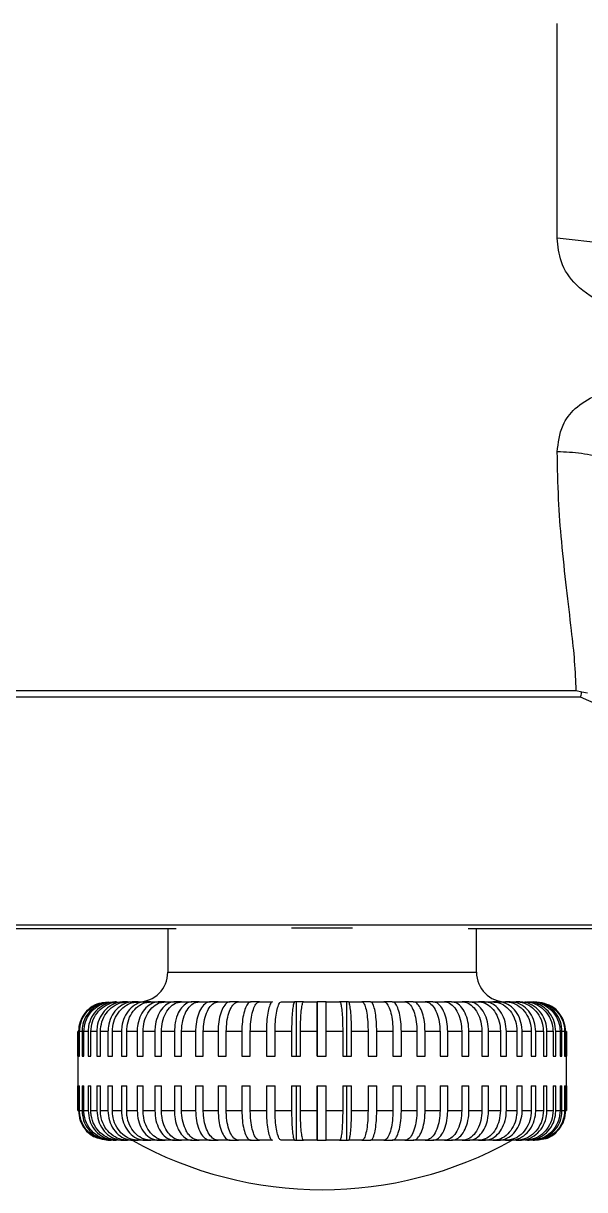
# Model space of a CAD drawing. Extents: x 12.3 to 108.7, y 1.1 to 80.4.
# Drawn here: x 25.383 to 26.52, y 29.278 to 31.639 of the extents above; entities that cross this region are included whole.
import ezdxf

# ---------------------------------------------------------------- set-up
doc = ezdxf.new("R2010")
doc.units = 0
doc.header["$MEASUREMENT"] = 0
doc.layers.add('OBJECT', color=7, linetype='CONTINUOUS')

msp = doc.modelspace()

# ---------------------------------------------------------------- linework, layer by layer
at = {"layer": 'OBJECT'}
for p, q in [((26.5606, 31.1928), (26.4641, 31.204)), ((21.3903, 30.2886), (26.5023, 30.2886)), ((26.5023, 30.2886), (26.5137, 30.2856)), ((26.5113, 30.2747), (21.3998, 30.2747)), ((27.5475, 29.8135), (26.5113, 30.2747)), ((26.5137, 30.2856), (26.5255, 30.2838)), ((27.5475, 29.8135), (21.8341, 29.8135)), ((25.6923, 29.8063), (22.8153, 29.8063)), ((25.6754, 29.8063), (25.6754, 29.7181)), ((25.9261, 29.8081), (26.0497, 29.8081)), ((27.3814, 29.8063), (26.2835, 29.8063)), ((26.3004, 29.7181), (26.3004, 29.8063)), ((25.6754, 29.7181), (26.2403, 29.7181)), ((26.2403, 29.7181), (26.3004, 29.7181)), ((25.5938, 29.6581), (25.5865, 29.6581)), ((25.5938, 29.6581), (25.6063, 29.6581)), ((25.6152, 29.6581), (25.6063, 29.6581)), ((25.6152, 29.6581), (25.6302, 29.6581)), ((25.6407, 29.6581), (25.6302, 29.6581)), ((25.6407, 29.6581), (25.658, 29.6581)), ((25.67, 29.6581), (25.658, 29.6581)), ((25.67, 29.6581), (25.6895, 29.6581)), ((25.7028, 29.6581), (25.6895, 29.6581)), ((25.7028, 29.6581), (25.7242, 29.6581)), ((25.7387, 29.6581), (25.7242, 29.6581)), ((25.7387, 29.6581), (25.7618, 29.6581)), ((25.7773, 29.6581), (25.7618, 29.6581)), ((25.7773, 29.6581), (25.8019, 29.6581)), ((25.8161, 29.6581), (25.8019, 29.6581)), ((25.8183, 29.6581), (25.8161, 29.6581)), ((25.8183, 29.6581), (25.844, 29.6581)), ((25.8548, 29.6581), (25.844, 29.6581)), ((25.8611, 29.6581), (25.8548, 29.6581)), ((25.8611, 29.6581), (25.8877, 29.6581)), ((25.9053, 29.6581), (25.9325, 29.6581)), ((25.9362, 29.6581), (25.9325, 29.6581)), ((25.9362, 29.5481), (25.9362, 29.6581)), ((25.9504, 29.6581), (25.9362, 29.6581)), ((25.9504, 29.6581), (25.9779, 29.6581)), ((25.978, 29.6581), (25.9779, 29.6581)), ((25.978, 29.5481), (25.978, 29.6581)), ((25.9959, 29.6581), (25.978, 29.6581)), ((25.9959, 29.6581), (26.0234, 29.6581)), ((26.0377, 29.6581), (26.0234, 29.6581)), ((26.0377, 29.5481), (26.0377, 29.6581)), ((26.0413, 29.6581), (26.0377, 29.6581)), ((26.0413, 29.6581), (26.0685, 29.6581)), ((26.079, 29.6581), (26.0685, 29.6581)), ((26.0861, 29.6581), (26.079, 29.6581)), ((26.0861, 29.6581), (26.1128, 29.6581)), ((26.1192, 29.6581), (26.1128, 29.6581)), ((26.1299, 29.6581), (26.1192, 29.6581)), ((26.1299, 29.6581), (26.1556, 29.6581)), ((26.158, 29.6581), (26.1556, 29.6581)), ((26.1721, 29.6581), (26.158, 29.6581)), ((26.1721, 29.6581), (26.1967, 29.6581)), ((26.2123, 29.6581), (26.1967, 29.6581)), ((26.2123, 29.6581), (26.2354, 29.6581)), ((26.25, 29.6581), (26.2354, 29.6581)), ((26.25, 29.6581), (26.2714, 29.6581)), ((26.2848, 29.6581), (26.2714, 29.6581)), ((26.2848, 29.6581), (26.3044, 29.6581)), ((26.3164, 29.6581), (26.3044, 29.6581)), ((26.3164, 29.6581), (26.3338, 29.6581)), ((26.3444, 29.6581), (26.3338, 29.6581)), ((26.3444, 29.6581), (26.3595, 29.6581)), ((26.3685, 29.6581), (26.3595, 29.6581)), ((26.3685, 29.6581), (26.3811, 29.6581)), ((26.3884, 29.6581), (26.3811, 29.6581)), ((25.4929, 29.5481), (25.4929, 29.5981)), ((25.4946, 29.5981), (25.4929, 29.5981)), ((25.4946, 29.5981), (25.4946, 29.5481)), ((25.4965, 29.5481), (25.4965, 29.5981)), ((25.5017, 29.5981), (25.4965, 29.5981)), ((25.5017, 29.5981), (25.5017, 29.5481)), ((25.5054, 29.5481), (25.5054, 29.5981)), ((25.5141, 29.5981), (25.5054, 29.5981)), ((25.5141, 29.5981), (25.5141, 29.5481)), ((25.5196, 29.5481), (25.5196, 29.5981)), ((25.5316, 29.5981), (25.5196, 29.5981)), ((25.5316, 29.5981), (25.5316, 29.5481)), ((25.5389, 29.5481), (25.5389, 29.5981)), ((25.5542, 29.5981), (25.5389, 29.5981)), ((25.5542, 29.5981), (25.5542, 29.5481)), ((25.5632, 29.5481), (25.5632, 29.5981)), ((25.5815, 29.5981), (25.5632, 29.5981)), ((25.5815, 29.5981), (25.5815, 29.5481)), ((25.5921, 29.5481), (25.5921, 29.5981)), ((25.6133, 29.5981), (25.5921, 29.5981)), ((25.6133, 29.5981), (25.6133, 29.5481)), ((25.6253, 29.5481), (25.6253, 29.5981)), ((25.6492, 29.5981), (25.6253, 29.5981)), ((25.6492, 29.5981), (25.6492, 29.5481)), ((25.6625, 29.5481), (25.6625, 29.5981)), ((25.6888, 29.5981), (25.6625, 29.5981)), ((25.6888, 29.5981), (25.6888, 29.5481)), ((25.7033, 29.5481), (25.7033, 29.5981)), ((25.7317, 29.5981), (25.7033, 29.5981)), ((25.7317, 29.5981), (25.7317, 29.5481)), ((25.7472, 29.5481), (25.7472, 29.5981)), ((25.7773, 29.5981), (25.7472, 29.5981)), ((25.7773, 29.5981), (25.7773, 29.5481)), ((25.7938, 29.5481), (25.7938, 29.5981)), ((25.8253, 29.5981), (25.7938, 29.5981)), ((25.8253, 29.5981), (25.8253, 29.5481)), ((25.8424, 29.5481), (25.8424, 29.5981)), ((25.8751, 29.5981), (25.8424, 29.5981)), ((25.8751, 29.5981), (25.8751, 29.5481)), ((25.8927, 29.5481), (25.8927, 29.5981)), ((25.9261, 29.5981), (25.8927, 29.5981)), ((25.9261, 29.5981), (25.9261, 29.5481)), ((25.944, 29.5481), (25.944, 29.5981)), ((25.9778, 29.5981), (25.944, 29.5981)), ((25.9778, 29.5981), (25.9778, 29.5481)), ((25.9958, 29.5481), (25.9958, 29.5981)), ((26.0295, 29.5981), (25.9958, 29.5981)), ((26.0295, 29.5981), (26.0295, 29.5481)), ((26.0474, 29.5481), (26.0474, 29.5981)), ((26.0809, 29.5981), (26.0474, 29.5981)), ((26.0809, 29.5981), (26.0809, 29.5481)), ((26.0985, 29.5481), (26.0985, 29.5981)), ((26.1312, 29.5981), (26.0985, 29.5981)), ((26.1312, 29.5981), (26.1312, 29.5481)), ((26.1483, 29.5481), (26.1483, 29.5981)), ((26.1799, 29.5981), (26.1483, 29.5981)), ((26.1799, 29.5981), (26.1799, 29.5481)), ((26.1964, 29.5481), (26.1964, 29.5981)), ((26.2266, 29.5981), (26.1964, 29.5981)), ((26.2266, 29.5981), (26.2266, 29.5481)), ((26.2422, 29.5481), (26.2422, 29.5981)), ((26.2706, 29.5981), (26.2422, 29.5981)), ((26.2706, 29.5981), (26.2706, 29.5481)), ((26.2852, 29.5481), (26.2852, 29.5981)), ((26.3115, 29.5981), (26.2852, 29.5981)), ((26.3115, 29.5981), (26.3115, 29.5481)), ((26.3249, 29.5481), (26.3249, 29.5981)), ((26.3489, 29.5981), (26.3249, 29.5981)), ((26.3489, 29.5981), (26.3489, 29.5481)), ((26.3609, 29.5481), (26.3609, 29.5981)), ((26.3823, 29.5981), (26.3609, 29.5981)), ((26.3823, 29.5981), (26.3823, 29.5481)), ((26.3929, 29.5481), (26.3929, 29.5981)), ((26.4114, 29.5981), (26.3929, 29.5981)), ((26.4114, 29.5981), (26.4114, 29.5481)), ((26.4204, 29.5481), (26.4204, 29.5981)), ((26.4359, 29.5981), (26.4204, 29.5981)), ((26.4359, 29.5981), (26.4359, 29.5481)), ((26.4432, 29.5481), (26.4432, 29.5981)), ((26.4554, 29.5981), (26.4432, 29.5981)), ((26.4554, 29.5981), (26.4554, 29.5481)), ((26.461, 29.5481), (26.461, 29.5981)), ((26.4698, 29.5981), (26.461, 29.5981)), ((26.4698, 29.5981), (26.4698, 29.5481)), ((26.4736, 29.5481), (26.4736, 29.5981)), ((26.479, 29.5981), (26.4736, 29.5981)), ((26.479, 29.5981), (26.479, 29.5481)), ((26.4809, 29.5481), (26.4809, 29.5981)), ((26.4828, 29.5981), (26.4809, 29.5981)), ((26.4828, 29.5981), (26.4828, 29.5481)), ((26.4828, 29.5481), (26.4828, 29.5981)), ((25.4929, 29.5481), (25.4929, 29.4881)), ((25.4929, 29.5481), (25.4929, 29.5481)), ((25.4946, 29.5481), (25.4965, 29.5481)), ((25.5017, 29.5481), (25.5054, 29.5481)), ((25.5141, 29.5481), (25.5196, 29.5481)), ((25.5316, 29.5481), (25.5389, 29.5481)), ((25.5542, 29.5481), (25.5632, 29.5481)), ((25.5815, 29.5481), (25.5921, 29.5481)), ((25.6133, 29.5481), (25.6253, 29.5481)), ((25.6492, 29.5481), (25.6625, 29.5481)), ((25.6888, 29.5481), (25.7033, 29.5481)), ((25.7317, 29.5481), (25.7472, 29.5481)), ((25.7773, 29.5481), (25.7938, 29.5481)), ((25.8253, 29.5481), (25.8424, 29.5481)), ((25.8751, 29.5481), (25.8927, 29.5481)), ((25.9261, 29.5481), (25.944, 29.5481)), ((25.9778, 29.5481), (25.9958, 29.5481)), ((26.0295, 29.5481), (26.0474, 29.5481)), ((26.0809, 29.5481), (26.0985, 29.5481)), ((26.1312, 29.5481), (26.1483, 29.5481)), ((26.1799, 29.5481), (26.1964, 29.5481)), ((26.2266, 29.5481), (26.2422, 29.5481)), ((26.2706, 29.5481), (26.2852, 29.5481)), ((26.3115, 29.5481), (26.3249, 29.5481)), ((26.3489, 29.5481), (26.3609, 29.5481)), ((26.3823, 29.5481), (26.3929, 29.5481)), ((26.4114, 29.5481), (26.4204, 29.5481)), ((26.4359, 29.5481), (26.4432, 29.5481)), ((26.4554, 29.5481), (26.461, 29.5481)), ((26.4698, 29.5481), (26.4736, 29.5481)), ((26.479, 29.5481), (26.4809, 29.5481)), ((26.4828, 29.5481), (26.4829, 29.5481)), ((26.4829, 29.4881), (26.4829, 29.5481)), ((25.4929, 29.4381), (25.4929, 29.4881)), ((25.4929, 29.4881), (25.4929, 29.4881)), ((25.4946, 29.4881), (25.4965, 29.4881)), ((25.4946, 29.4881), (25.4946, 29.4381)), ((25.4965, 29.4381), (25.4965, 29.4881)), ((25.5017, 29.4881), (25.5054, 29.4881)), ((25.5017, 29.4881), (25.5017, 29.4381)), ((25.5054, 29.4381), (25.5054, 29.4881)), ((25.5141, 29.4881), (25.5196, 29.4881)), ((25.5141, 29.4881), (25.5141, 29.4381)), ((25.5196, 29.4381), (25.5196, 29.4881)), ((25.5316, 29.4881), (25.5389, 29.4881)), ((25.5316, 29.4881), (25.5316, 29.4381)), ((25.5389, 29.4381), (25.5389, 29.4881)), ((25.5542, 29.4881), (25.5632, 29.4881)), ((25.5542, 29.4881), (25.5542, 29.4381)), ((25.5632, 29.4381), (25.5632, 29.4881)), ((25.5815, 29.4881), (25.5921, 29.4881)), ((25.5815, 29.4881), (25.5815, 29.4381)), ((25.5921, 29.4381), (25.5921, 29.4881)), ((25.6133, 29.4881), (25.6253, 29.4881)), ((25.6133, 29.4881), (25.6133, 29.4381)), ((25.6253, 29.4381), (25.6253, 29.4881)), ((25.6492, 29.4881), (25.6625, 29.4881)), ((25.6492, 29.4881), (25.6492, 29.4381)), ((25.6625, 29.4381), (25.6625, 29.4881)), ((25.6888, 29.4881), (25.7033, 29.4881)), ((25.6888, 29.4881), (25.6888, 29.4381)), ((25.7033, 29.4381), (25.7033, 29.4881)), ((25.7317, 29.4881), (25.7472, 29.4881)), ((25.7317, 29.4881), (25.7317, 29.4381)), ((25.7472, 29.4381), (25.7472, 29.4881)), ((25.7773, 29.4881), (25.7938, 29.4881)), ((25.7773, 29.4881), (25.7773, 29.4381)), ((25.7938, 29.4381), (25.7938, 29.4881)), ((25.8253, 29.4881), (25.8424, 29.4881)), ((25.8253, 29.4881), (25.8253, 29.4381)), ((25.8424, 29.4381), (25.8424, 29.4881)), ((25.8751, 29.4881), (25.8927, 29.4881)), ((25.8751, 29.4881), (25.8751, 29.4381)), ((25.8927, 29.4381), (25.8927, 29.4881)), ((25.9261, 29.4881), (25.944, 29.4881)), ((25.9261, 29.4881), (25.9261, 29.4381)), ((25.9362, 29.3781), (25.9362, 29.4881)), ((25.944, 29.4381), (25.944, 29.4881)), ((25.9778, 29.4881), (25.9958, 29.4881)), ((25.9778, 29.4881), (25.9778, 29.4381)), ((25.978, 29.3781), (25.978, 29.4881)), ((25.9958, 29.4381), (25.9958, 29.4881)), ((26.0295, 29.4881), (26.0474, 29.4881)), ((26.0295, 29.4881), (26.0295, 29.4381)), ((26.0377, 29.3781), (26.0377, 29.4881)), ((26.0474, 29.4381), (26.0474, 29.4881)), ((26.0809, 29.4881), (26.0985, 29.4881)), ((26.0809, 29.4881), (26.0809, 29.4381)), ((26.0985, 29.4381), (26.0985, 29.4881)), ((26.1312, 29.4881), (26.1483, 29.4881)), ((26.1312, 29.4881), (26.1312, 29.4381)), ((26.1483, 29.4381), (26.1483, 29.4881)), ((26.1799, 29.4881), (26.1964, 29.4881)), ((26.1799, 29.4881), (26.1799, 29.4381)), ((26.1964, 29.4381), (26.1964, 29.4881)), ((26.2266, 29.4881), (26.2422, 29.4881)), ((26.2266, 29.4881), (26.2266, 29.4381)), ((26.2422, 29.4381), (26.2422, 29.4881)), ((26.2706, 29.4881), (26.2852, 29.4881)), ((26.2706, 29.4881), (26.2706, 29.4381)), ((26.2852, 29.4381), (26.2852, 29.4881)), ((26.3115, 29.4881), (26.3249, 29.4881)), ((26.3115, 29.4881), (26.3115, 29.4381)), ((26.3249, 29.4381), (26.3249, 29.4881)), ((26.3489, 29.4881), (26.3609, 29.4881)), ((26.3489, 29.4881), (26.3489, 29.4381)), ((26.3609, 29.4381), (26.3609, 29.4881)), ((26.3823, 29.4881), (26.3929, 29.4881)), ((26.3823, 29.4881), (26.3823, 29.4381)), ((26.3929, 29.4381), (26.3929, 29.4881)), ((26.4114, 29.4881), (26.4204, 29.4881)), ((26.4114, 29.4881), (26.4114, 29.4381)), ((26.4204, 29.4381), (26.4204, 29.4881)), ((26.4359, 29.4881), (26.4432, 29.4881)), ((26.4359, 29.4881), (26.4359, 29.4381)), ((26.4432, 29.4381), (26.4432, 29.4881)), ((26.4554, 29.4881), (26.461, 29.4881)), ((26.4554, 29.4881), (26.4554, 29.4381)), ((26.461, 29.4381), (26.461, 29.4881)), ((26.4698, 29.4881), (26.4736, 29.4881)), ((26.4698, 29.4881), (26.4698, 29.4381)), ((26.4736, 29.4381), (26.4736, 29.4881)), ((26.479, 29.4881), (26.4809, 29.4881)), ((26.479, 29.4881), (26.479, 29.4381)), ((26.4809, 29.4381), (26.4809, 29.4881)), ((26.4828, 29.4381), (26.4828, 29.4881)), ((26.4828, 29.4881), (26.4829, 29.4881)), ((26.4828, 29.4881), (26.4828, 29.4381)), ((25.4929, 29.4381), (25.4946, 29.4381)), ((25.4965, 29.4381), (25.5017, 29.4381)), ((25.5054, 29.4381), (25.5141, 29.4381)), ((25.5196, 29.4381), (25.5316, 29.4381)), ((25.5389, 29.4381), (25.5542, 29.4381)), ((25.5632, 29.4381), (25.5815, 29.4381)), ((25.5921, 29.4381), (25.6133, 29.4381)), ((25.6253, 29.4381), (25.6492, 29.4381)), ((25.6625, 29.4381), (25.6888, 29.4381)), ((25.7033, 29.4381), (25.7317, 29.4381)), ((25.7472, 29.4381), (25.7773, 29.4381)), ((25.7938, 29.4381), (25.8253, 29.4381)), ((25.8424, 29.4381), (25.8751, 29.4381)), ((25.8927, 29.4381), (25.9261, 29.4381)), ((25.944, 29.4381), (25.9778, 29.4381)), ((25.9958, 29.4381), (26.0295, 29.4381)), ((26.0474, 29.4381), (26.0809, 29.4381)), ((26.0985, 29.4381), (26.1312, 29.4381)), ((26.1483, 29.4381), (26.1799, 29.4381)), ((26.1964, 29.4381), (26.2266, 29.4381)), ((26.2422, 29.4381), (26.2706, 29.4381)), ((26.2852, 29.4381), (26.3115, 29.4381)), ((26.3249, 29.4381), (26.3489, 29.4381)), ((26.3609, 29.4381), (26.3823, 29.4381)), ((26.3929, 29.4381), (26.4114, 29.4381)), ((26.4204, 29.4381), (26.4359, 29.4381)), ((26.4432, 29.4381), (26.4554, 29.4381)), ((26.461, 29.4381), (26.4698, 29.4381)), ((26.4736, 29.4381), (26.479, 29.4381)), ((26.4809, 29.4381), (26.4828, 29.4381)), ((25.5865, 29.3781), (25.5938, 29.3781)), ((25.6063, 29.3781), (25.5938, 29.3781)), ((25.6063, 29.3781), (25.6152, 29.3781)), ((25.6302, 29.3781), (25.6152, 29.3781)), ((25.6302, 29.3781), (25.6407, 29.3781)), ((25.658, 29.3781), (25.6407, 29.3781)), ((25.658, 29.3781), (25.67, 29.3781)), ((25.6895, 29.3781), (25.67, 29.3781)), ((25.6895, 29.3781), (25.7028, 29.3781)), ((25.7242, 29.3781), (25.7028, 29.3781)), ((25.7242, 29.3781), (25.7387, 29.3781)), ((25.7618, 29.3781), (25.7387, 29.3781)), ((25.7618, 29.3781), (25.7773, 29.3781)), ((25.8019, 29.3781), (25.7773, 29.3781)), ((25.8019, 29.3781), (25.8161, 29.3781)), ((25.8161, 29.3781), (25.8183, 29.3781)), ((25.844, 29.3781), (25.8183, 29.3781)), ((25.844, 29.3781), (25.8548, 29.3781)), ((25.8548, 29.3781), (25.8611, 29.3781)), ((25.8877, 29.3781), (25.8611, 29.3781)), ((25.9325, 29.3781), (25.9053, 29.3781)), ((25.9325, 29.3781), (25.9362, 29.3781)), ((25.9362, 29.3781), (25.9504, 29.3781)), ((25.9779, 29.3781), (25.9504, 29.3781)), ((25.9779, 29.3781), (25.978, 29.3781)), ((25.978, 29.3781), (25.9959, 29.3781)), ((26.0234, 29.3781), (25.9959, 29.3781)), ((26.0234, 29.3781), (26.0377, 29.3781)), ((26.0377, 29.3781), (26.0413, 29.3781)), ((26.0685, 29.3781), (26.0413, 29.3781)), ((26.0685, 29.3781), (26.079, 29.3781)), ((26.079, 29.3781), (26.0861, 29.3781)), ((26.1128, 29.3781), (26.0861, 29.3781)), ((26.1128, 29.3781), (26.1192, 29.3781)), ((26.1192, 29.3781), (26.1299, 29.3781)), ((26.1556, 29.3781), (26.1299, 29.3781)), ((26.1556, 29.3781), (26.158, 29.3781)), ((26.158, 29.3781), (26.1721, 29.3781)), ((26.1967, 29.3781), (26.1721, 29.3781)), ((26.1967, 29.3781), (26.2123, 29.3781)), ((26.2354, 29.3781), (26.2123, 29.3781)), ((26.2354, 29.3781), (26.25, 29.3781)), ((26.2714, 29.3781), (26.25, 29.3781)), ((26.2714, 29.3781), (26.2848, 29.3781)), ((26.3044, 29.3781), (26.2848, 29.3781)), ((26.3044, 29.3781), (26.3164, 29.3781)), ((26.3338, 29.3781), (26.3164, 29.3781)), ((26.3338, 29.3781), (26.3444, 29.3781)), ((26.3595, 29.3781), (26.3444, 29.3781)), ((26.3595, 29.3781), (26.3685, 29.3781)), ((26.3811, 29.3781), (26.3685, 29.3781)), ((26.3811, 29.3781), (26.3884, 29.3781))]:
    msp.add_line(p, q, dxfattribs=at)
for centre, radius, start, end in [((25.6154, 29.7181), 0.06, 270, 0), ((26.3604, 29.7181), 0.06, 180, 270), ((25.9879, 30.0692), 0.7911, 240.8794, 299.1206)]:
    msp.add_arc(centre, radius, start, end, dxfattribs=at)
for points, knots in [([(26.4641, 31.204), (26.4641, 31.2735), (26.4641, 31.4124), (26.4641, 31.5633), (26.4641, 31.6387)], [0, 0, 0, 0, 0.5000001, 1, 1, 1, 1]), ([(26.8172, 31.0311), (26.7868, 31.0316), (26.7262, 31.0326), (26.64, 31.0442), (26.5615, 31.0667), (26.5016, 31.104), (26.4686, 31.1535), (26.4656, 31.1878), (26.4641, 31.204)], [0, 0, 0, 0, 0.195398, 0.390244, 0.561517, 0.730064, 0.872145, 1, 1, 1, 1]), ([(26.4641, 30.7715), (26.4659, 30.7897), (26.4688, 30.8202), (26.4981, 30.8608), (26.5392, 30.8865), (26.5975, 30.9032), (26.6408, 30.9047), (26.6673, 30.9057)], [0, 0, 0, 0, 0.250736, 0.419731, 0.595502, 0.752289, 1, 1, 1, 1]), ([(26.5023, 30.2886), (26.5016, 30.3078), (26.5002, 30.3449), (26.4926, 30.4142), (26.4828, 30.494), (26.4731, 30.5838), (26.4658, 30.6757), (26.4647, 30.7392), (26.4641, 30.7715)], [0, 0, 0, 0, 0.162845, 0.314341, 0.502466, 0.685383, 0.839941, 1, 1, 1, 1]), ([(26.5606, 30.7571), (26.545, 30.7613), (26.5138, 30.7697), (26.4807, 30.7709), (26.4641, 30.7715)], [0, 0, 0, 0, 0.500002, 1, 1, 1, 1]), ([(26.5113, 30.2747), (26.5113, 30.2748), (26.5115, 30.2754), (26.512, 30.2778), (26.5128, 30.2817), (26.5134, 30.2843), (26.5137, 30.2856)], [0, 0, 0, 0, 0.019328, 0.16759, 0.583669, 1, 1, 1, 1]), ([(25.5406, 29.6556), (25.5375, 29.6551), (25.5279, 29.6533), (25.5138, 29.6435), (25.5011, 29.6277), (25.4953, 29.6115), (25.4948, 29.6014), (25.4946, 29.5981)], [0, 0, 0, 0, 0.116828, 0.369398, 0.621926, 0.874409, 1, 1, 1, 1]), ([(25.4965, 29.5981), (25.4971, 29.6049), (25.4984, 29.6183), (25.5087, 29.6363), (25.5239, 29.6499), (25.5407, 29.6571), (25.5517, 29.6578), (25.5562, 29.6581)], [0, 0, 0, 0, 0.214562, 0.429208, 0.643869, 0.858564, 1, 1, 1, 1]), ([(25.5511, 29.6566), (25.5467, 29.6558), (25.5357, 29.654), (25.5206, 29.6436), (25.5081, 29.6277), (25.5023, 29.6115), (25.5018, 29.6014), (25.5017, 29.5981)], [0, 0, 0, 0, 0.163044, 0.402397, 0.64171, 0.880981, 1, 1, 1, 1]), ([(25.5054, 29.5981), (25.506, 29.6049), (25.5073, 29.6183), (25.5174, 29.6363), (25.5323, 29.6499), (25.5489, 29.6571), (25.5598, 29.6578), (25.5641, 29.6581)], [0, 0, 0, 0, 0.214562, 0.429207, 0.643868, 0.858561, 1, 1, 1, 1]), ([(25.5712, 29.6581), (25.5702, 29.6581), (25.5627, 29.658), (25.549, 29.6546), (25.5324, 29.6437), (25.5203, 29.6277), (25.5147, 29.6115), (25.5142, 29.6014), (25.5141, 29.5981)], [0, 0, 0, 0, 0.034467, 0.249198, 0.463916, 0.678598, 0.893244, 1, 1, 1, 1]), ([(25.5196, 29.5981), (25.5202, 29.6049), (25.5215, 29.6183), (25.5313, 29.6363), (25.5458, 29.6499), (25.5619, 29.6571), (25.5725, 29.6578), (25.5767, 29.6581)], [0, 0, 0, 0, 0.214562, 0.429207, 0.643868, 0.858563, 1, 1, 1, 1]), ([(25.5865, 29.6581), (25.5855, 29.6581), (25.5784, 29.658), (25.5652, 29.6546), (25.5493, 29.6437), (25.5376, 29.6277), (25.5323, 29.6115), (25.5318, 29.6014), (25.5316, 29.5981)], [0, 0, 0, 0, 0.034474, 0.249207, 0.463926, 0.678609, 0.893253, 1, 1, 1, 1]), ([(25.5389, 29.5981), (25.5395, 29.6049), (25.5407, 29.6183), (25.5502, 29.6363), (25.5641, 29.6499), (25.5795, 29.6571), (25.5897, 29.6578), (25.5938, 29.6581)], [0, 0, 0, 0, 0.214562, 0.429208, 0.643868, 0.858563, 1, 1, 1, 1]), ([(25.6063, 29.6581), (25.6053, 29.6581), (25.5986, 29.658), (25.586, 29.6546), (25.5709, 29.6437), (25.5599, 29.6277), (25.5548, 29.6115), (25.5544, 29.6014), (25.5542, 29.5981)], [0, 0, 0, 0, 0.034481, 0.249213, 0.463932, 0.678612, 0.893259, 1, 1, 1, 1]), ([(25.5632, 29.5981), (25.5638, 29.6049), (25.5649, 29.6183), (25.5739, 29.6363), (25.5871, 29.6499), (25.6017, 29.6571), (25.6114, 29.6578), (25.6152, 29.6581)], [0, 0, 0, 0, 0.214562, 0.429209, 0.643868, 0.858563, 1, 1, 1, 1]), ([(25.6302, 29.6581), (25.6293, 29.6581), (25.623, 29.658), (25.6113, 29.6546), (25.5972, 29.6437), (25.5868, 29.6277), (25.5821, 29.6115), (25.5817, 29.6014), (25.5815, 29.5981)], [0, 0, 0, 0, 0.034486, 0.249219, 0.463935, 0.67862, 0.893263, 1, 1, 1, 1]), ([(25.5921, 29.5981), (25.5926, 29.6049), (25.5937, 29.6183), (25.6021, 29.6363), (25.6144, 29.6499), (25.6281, 29.6571), (25.6371, 29.6578), (25.6407, 29.6581)], [0, 0, 0, 0, 0.2145621, 0.4292078, 0.6438683, 0.8585632, 1, 1, 1, 1]), ([(25.658, 29.6581), (25.6572, 29.6581), (25.6514, 29.658), (25.6406, 29.6546), (25.6277, 29.6437), (25.6182, 29.6277), (25.6138, 29.6115), (25.6134, 29.6014), (25.6133, 29.5981)], [0, 0, 0, 0, 0.034487, 0.249221, 0.463938, 0.678623, 0.893266, 1, 1, 1, 1]), ([(25.6253, 29.5981), (25.6258, 29.6049), (25.6268, 29.6183), (25.6345, 29.6363), (25.6458, 29.6499), (25.6584, 29.6571), (25.6667, 29.6578), (25.67, 29.6581)], [0, 0, 0, 0, 0.214562, 0.429209, 0.64387, 0.858562, 1, 1, 1, 1]), ([(25.6895, 29.6581), (25.6887, 29.6581), (25.6835, 29.658), (25.6738, 29.6546), (25.6621, 29.6437), (25.6536, 29.6277), (25.6497, 29.6115), (25.6493, 29.6014), (25.6492, 29.5981)], [0, 0, 0, 0, 0.034489, 0.249223, 0.463942, 0.678623, 0.893266, 1, 1, 1, 1]), ([(25.6625, 29.5981), (25.663, 29.6049), (25.6639, 29.6183), (25.6708, 29.6363), (25.681, 29.6499), (25.6923, 29.6571), (25.6998, 29.6578), (25.7028, 29.6581)], [0, 0, 0, 0, 0.2145617, 0.4292079, 0.6438678, 0.8585622, 1, 1, 1, 1]), ([(25.7242, 29.6581), (25.7236, 29.6581), (25.7191, 29.658), (25.7107, 29.6548), (25.7004, 29.644), (25.6937, 29.63), (25.6896, 29.6144), (25.6891, 29.6041), (25.6888, 29.5981)], [0, 0, 0, 0, 0.029554, 0.244251, 0.458933, 0.67358, 0.807926, 1, 1, 1, 1]), ([(25.7033, 29.5981), (25.7034, 29.5999), (25.7035, 29.606), (25.705, 29.6185), (25.7098, 29.6346), (25.7185, 29.6487), (25.7287, 29.6568), (25.7357, 29.6577), (25.7387, 29.6581)], [0, 0, 0, 0, 0.058263, 0.192486, 0.407028, 0.621567, 0.836132, 1, 1, 1, 1]), ([(25.7618, 29.6581), (25.7612, 29.6581), (25.7573, 29.658), (25.7501, 29.6546), (25.7413, 29.6437), (25.7349, 29.6277), (25.732, 29.6115), (25.7317, 29.6014), (25.7317, 29.5981)], [0, 0, 0, 0, 0.034489, 0.249222, 0.463941, 0.678622, 0.893266, 1, 1, 1, 1]), ([(25.7472, 29.5981), (25.7476, 29.6049), (25.7482, 29.6183), (25.7534, 29.6363), (25.7611, 29.6499), (25.7695, 29.6571), (25.7751, 29.6578), (25.7773, 29.6581)], [0, 0, 0, 0, 0.214562, 0.429208, 0.643868, 0.858562, 1, 1, 1, 1]), ([(25.8019, 29.6581), (25.8014, 29.6581), (25.7982, 29.658), (25.7923, 29.6546), (25.7852, 29.6437), (25.78, 29.6277), (25.7776, 29.6115), (25.7774, 29.6014), (25.7773, 29.5981)], [0, 0, 0, 0, 0.034488, 0.249221, 0.463938, 0.678623, 0.893266, 1, 1, 1, 1]), ([(25.7938, 29.5981), (25.794, 29.6049), (25.7946, 29.6183), (25.7988, 29.6363), (25.805, 29.6499), (25.8119, 29.6571), (25.8165, 29.6578), (25.8183, 29.6581)], [0, 0, 0, 0, 0.214562, 0.429208, 0.643868, 0.858562, 1, 1, 1, 1]), ([(25.844, 29.6581), (25.8437, 29.6581), (25.8412, 29.658), (25.8367, 29.6546), (25.8313, 29.6437), (25.8273, 29.6277), (25.8255, 29.6115), (25.8254, 29.6014), (25.8253, 29.5981)], [0, 0, 0, 0, 0.034485, 0.249218, 0.463935, 0.678619, 0.893263, 1, 1, 1, 1]), ([(25.8424, 29.5981), (25.8426, 29.6049), (25.843, 29.6183), (25.8463, 29.6363), (25.851, 29.6499), (25.8562, 29.6571), (25.8597, 29.6578), (25.8611, 29.6581)], [0, 0, 0, 0, 0.214562, 0.429208, 0.643868, 0.858561, 1, 1, 1, 1]), ([(25.8877, 29.6581), (25.8875, 29.6581), (25.8858, 29.658), (25.8828, 29.6546), (25.8791, 29.6437), (25.8764, 29.6277), (25.8752, 29.6115), (25.8751, 29.6014), (25.8751, 29.5981)], [0, 0, 0, 0, 0.03448, 0.249213, 0.463932, 0.678612, 0.893259, 1, 1, 1, 1]), ([(25.8927, 29.5981), (25.8928, 29.6049), (25.8931, 29.6183), (25.8953, 29.6363), (25.8985, 29.6499), (25.902, 29.6571), (25.9044, 29.6578), (25.9053, 29.6581)], [0, 0, 0, 0, 0.214562, 0.429208, 0.643868, 0.858562, 1, 1, 1, 1]), ([(25.9325, 29.6581), (25.9324, 29.6581), (25.9315, 29.658), (25.93, 29.6546), (25.9281, 29.6437), (25.9268, 29.6277), (25.9261, 29.6115), (25.9261, 29.6014), (25.9261, 29.5981)], [0, 0, 0, 0, 0.034474, 0.249207, 0.463925, 0.678608, 0.893253, 1, 1, 1, 1]), ([(25.944, 29.5981), (25.944, 29.6049), (25.9442, 29.6183), (25.9453, 29.6363), (25.9469, 29.6499), (25.9487, 29.6571), (25.9499, 29.6578), (25.9504, 29.6581)], [0, 0, 0, 0, 0.214562, 0.429208, 0.643868, 0.858562, 1, 1, 1, 1]), ([(25.9779, 29.6581), (25.9779, 29.6581), (25.9779, 29.658), (25.9778, 29.6546), (25.9778, 29.6437), (25.9778, 29.6277), (25.9778, 29.6115), (25.9778, 29.6014), (25.9778, 29.5981)], [0, 0, 0, 0, 0.034466, 0.249198, 0.463916, 0.678598, 0.893244, 1, 1, 1, 1]), ([(25.9958, 29.5981), (25.9958, 29.6049), (25.9958, 29.6183), (25.9958, 29.6363), (25.9958, 29.6499), (25.9958, 29.6571), (25.9959, 29.6578), (25.9959, 29.6581)], [0, 0, 0, 0, 0.214562, 0.429208, 0.643868, 0.858562, 1, 1, 1, 1]), ([(26.0234, 29.6581), (26.0235, 29.6581), (26.0243, 29.658), (26.0258, 29.6546), (26.0276, 29.6437), (26.0289, 29.6277), (26.0295, 29.6115), (26.0295, 29.6014), (26.0295, 29.5981)], [0, 0, 0, 0, 0.034455, 0.249188, 0.463905, 0.678587, 0.893231, 1, 1, 1, 1]), ([(26.0474, 29.5981), (26.0474, 29.6049), (26.0472, 29.6183), (26.0462, 29.6363), (26.0446, 29.6499), (26.0429, 29.6571), (26.0418, 29.6578), (26.0413, 29.6581)], [0, 0, 0, 0, 0.214562, 0.429208, 0.643868, 0.858563, 1, 1, 1, 1]), ([(26.0685, 29.6581), (26.0687, 29.6581), (26.0703, 29.658), (26.0733, 29.6546), (26.0769, 29.6437), (26.0795, 29.6277), (26.0807, 29.6115), (26.0808, 29.6014), (26.0809, 29.5981)], [0, 0, 0, 0, 0.034454, 0.249188, 0.463905, 0.678587, 0.893231, 1, 1, 1, 1]), ([(26.0985, 29.5981), (26.0983, 29.6049), (26.0981, 29.6183), (26.0959, 29.6363), (26.0928, 29.6499), (26.0893, 29.6571), (26.087, 29.6578), (26.0861, 29.6581)], [0, 0, 0, 0, 0.214562, 0.429208, 0.643869, 0.858562, 1, 1, 1, 1]), ([(26.1128, 29.6581), (26.1131, 29.6581), (26.1155, 29.658), (26.1199, 29.6546), (26.1253, 29.6437), (26.1292, 29.6277), (26.131, 29.6115), (26.1311, 29.6014), (26.1312, 29.5981)], [0, 0, 0, 0, 0.034464, 0.249197, 0.463914, 0.678598, 0.893244, 1, 1, 1, 1]), ([(26.1483, 29.5981), (26.1481, 29.6049), (26.1477, 29.6183), (26.1445, 29.6363), (26.1399, 29.6499), (26.1347, 29.6571), (26.1313, 29.6578), (26.1299, 29.6581)], [0, 0, 0, 0, 0.214561, 0.429208, 0.643868, 0.858562, 1, 1, 1, 1]), ([(26.1556, 29.6581), (26.1561, 29.6581), (26.1592, 29.658), (26.1651, 29.6546), (26.1721, 29.6437), (26.1773, 29.6277), (26.1796, 29.6115), (26.1798, 29.6014), (26.1799, 29.5981)], [0, 0, 0, 0, 0.034473, 0.249208, 0.463924, 0.678608, 0.893253, 1, 1, 1, 1]), ([(26.1964, 29.5981), (26.1961, 29.6049), (26.1956, 29.6183), (26.1914, 29.6363), (26.1852, 29.6499), (26.1784, 29.6571), (26.1739, 29.6578), (26.1721, 29.6581)], [0, 0, 0, 0, 0.214562, 0.429209, 0.643869, 0.858562, 1, 1, 1, 1]), ([(26.1967, 29.6581), (26.1972, 29.6581), (26.2011, 29.658), (26.2083, 29.6546), (26.217, 29.6437), (26.2233, 29.6277), (26.2262, 29.6115), (26.2265, 29.6014), (26.2266, 29.5981)], [0, 0, 0, 0, 0.0344816, 0.2492148, 0.4639327, 0.6786131, 0.8932597, 1, 1, 1, 1]), ([(26.2422, 29.5981), (26.2418, 29.6049), (26.2412, 29.6183), (26.236, 29.6363), (26.2284, 29.6499), (26.22, 29.6571), (26.2145, 29.6578), (26.2123, 29.6581)], [0, 0, 0, 0, 0.214562, 0.429207, 0.643868, 0.858561, 1, 1, 1, 1]), ([(26.2354, 29.6581), (26.236, 29.6581), (26.2406, 29.658), (26.2491, 29.6546), (26.2593, 29.6437), (26.2667, 29.6277), (26.2702, 29.6115), (26.2705, 29.6014), (26.2706, 29.5981)], [0, 0, 0, 0, 0.034486, 0.24922, 0.463934, 0.678619, 0.893263, 1, 1, 1, 1]), ([(26.2852, 29.5981), (26.2848, 29.6049), (26.284, 29.6183), (26.2779, 29.6363), (26.269, 29.6499), (26.2591, 29.6571), (26.2526, 29.6578), (26.25, 29.6581)], [0, 0, 0, 0, 0.214562, 0.429208, 0.643868, 0.858561, 1, 1, 1, 1]), ([(26.2714, 29.6581), (26.2722, 29.6581), (26.2774, 29.658), (26.287, 29.6546), (26.2986, 29.6437), (26.3071, 29.6277), (26.311, 29.6115), (26.3114, 29.6014), (26.3115, 29.5981)], [0, 0, 0, 0, 0.034485, 0.249222, 0.463938, 0.678621, 0.893266, 1, 1, 1, 1]), ([(26.3249, 29.5981), (26.3245, 29.6049), (26.3236, 29.6183), (26.3167, 29.6363), (26.3065, 29.6499), (26.2952, 29.6571), (26.2878, 29.6578), (26.2848, 29.6581)], [0, 0, 0, 0, 0.214562, 0.429207, 0.643868, 0.858562, 1, 1, 1, 1]), ([(26.3044, 29.6581), (26.3052, 29.6581), (26.3109, 29.658), (26.3217, 29.6546), (26.3346, 29.6437), (26.344, 29.6277), (26.3484, 29.6115), (26.3488, 29.6014), (26.3489, 29.5981)], [0, 0, 0, 0, 0.03449, 0.249223, 0.463943, 0.678624, 0.893266, 1, 1, 1, 1]), ([(26.3609, 29.5981), (26.3605, 29.6049), (26.3595, 29.6183), (26.3518, 29.6363), (26.3405, 29.6499), (26.328, 29.6571), (26.3197, 29.6578), (26.3164, 29.6581)], [0, 0, 0, 0, 0.214562, 0.429208, 0.643869, 0.858563, 1, 1, 1, 1]), ([(26.3338, 29.6581), (26.3371, 29.6579), (26.3458, 29.6572), (26.3592, 29.6505), (26.3718, 29.6372), (26.3801, 29.6195), (26.3823, 29.6056), (26.3823, 29.5985), (26.3823, 29.5981)], [0, 0, 0, 0, 0.1289094, 0.3436611, 0.5583819, 0.773067, 0.9877165, 1, 1, 1, 1]), ([(26.3929, 29.5981), (26.3928, 29.601), (26.3925, 29.6107), (26.3881, 29.6265), (26.3781, 29.6429), (26.3642, 29.6541), (26.3523, 29.6579), (26.3457, 29.6581), (26.3444, 29.6581)], [0, 0, 0, 0, 0.0934481, 0.3080461, 0.5226515, 0.7372839, 0.9519518, 1, 1, 1, 1]), ([(26.3595, 29.6581), (26.3604, 29.6581), (26.3672, 29.658), (26.3797, 29.6546), (26.3947, 29.6437), (26.4058, 29.6277), (26.4108, 29.6115), (26.4113, 29.6014), (26.4114, 29.5981)], [0, 0, 0, 0, 0.034485, 0.249219, 0.463938, 0.678623, 0.893266, 1, 1, 1, 1]), ([(26.4204, 29.5981), (26.4199, 29.6049), (26.4187, 29.6183), (26.4098, 29.6363), (26.3966, 29.6499), (26.382, 29.6571), (26.3724, 29.6578), (26.3685, 29.6581)], [0, 0, 0, 0, 0.2145612, 0.4292075, 0.6438679, 0.8585613, 1, 1, 1, 1]), ([(26.3811, 29.6581), (26.3821, 29.6581), (26.3892, 29.658), (26.4024, 29.6546), (26.4183, 29.6437), (26.4299, 29.6277), (26.4352, 29.6115), (26.4357, 29.6014), (26.4359, 29.5981)], [0, 0, 0, 0, 0.034483, 0.2492212, 0.463938, 0.6786211, 0.8932656, 1, 1, 1, 1]), ([(26.4432, 29.5981), (26.4426, 29.6049), (26.4414, 29.6183), (26.432, 29.6363), (26.4181, 29.6499), (26.4027, 29.6571), (26.3925, 29.6578), (26.3884, 29.6581)], [0, 0, 0, 0, 0.214562, 0.429208, 0.643869, 0.858563, 1, 1, 1, 1]), ([(26.3984, 29.6581), (26.3994, 29.6581), (26.4068, 29.658), (26.4206, 29.6546), (26.4371, 29.6437), (26.4492, 29.6277), (26.4548, 29.6115), (26.4553, 29.6014), (26.4554, 29.5981)], [0, 0, 0, 0, 0.034482, 0.249218, 0.463933, 0.678618, 0.893263, 1, 1, 1, 1]), ([(26.461, 29.5981), (26.4604, 29.6049), (26.4591, 29.6183), (26.4493, 29.6363), (26.4348, 29.6499), (26.4188, 29.6571), (26.4082, 29.6578), (26.404, 29.6581)], [0, 0, 0, 0, 0.214562, 0.429209, 0.643872, 0.858565, 1, 1, 1, 1]), ([(26.4112, 29.6581), (26.4122, 29.6581), (26.4198, 29.658), (26.434, 29.6546), (26.451, 29.6437), (26.4635, 29.6277), (26.4692, 29.6115), (26.4697, 29.6014), (26.4698, 29.5981)], [0, 0, 0, 0, 0.034483, 0.249217, 0.463932, 0.678612, 0.89326, 1, 1, 1, 1]), ([(26.4736, 29.5981), (26.473, 29.6049), (26.4717, 29.6183), (26.4616, 29.6363), (26.4467, 29.6499), (26.4302, 29.6571), (26.4193, 29.6578), (26.415, 29.6581)], [0, 0, 0, 0, 0.214562, 0.429207, 0.643867, 0.858561, 1, 1, 1, 1]), ([(26.4193, 29.6581), (26.4204, 29.6581), (26.4281, 29.658), (26.4425, 29.6546), (26.4598, 29.6437), (26.4725, 29.6277), (26.4783, 29.6115), (26.4788, 29.6014), (26.479, 29.5981)], [0, 0, 0, 0, 0.034474, 0.249209, 0.463925, 0.678609, 0.893254, 1, 1, 1, 1]), ([(26.4809, 29.5981), (26.4803, 29.6049), (26.479, 29.6184), (26.4686, 29.6361), (26.456, 29.6485), (26.4462, 29.652), (26.4427, 29.6532)], [0, 0, 0, 0, 0.281449, 0.563011, 0.844585, 1, 1, 1, 1]), ([(25.4946, 29.4381), (25.4953, 29.4313), (25.4966, 29.4178), (25.507, 29.4001), (25.5195, 29.3878), (25.5292, 29.3843), (25.5326, 29.3831)], [0, 0, 0, 0, 0.28246, 0.565024, 0.847611, 1, 1, 1, 1]), ([(25.5562, 29.3781), (25.5551, 29.3781), (25.5473, 29.3783), (25.5329, 29.3816), (25.5156, 29.3925), (25.503, 29.4085), (25.4971, 29.4247), (25.4966, 29.4348), (25.4965, 29.4381)], [0, 0, 0, 0, 0.034454, 0.249189, 0.463904, 0.678587, 0.893231, 1, 1, 1, 1]), ([(25.5017, 29.4381), (25.5023, 29.4314), (25.5036, 29.4179), (25.5137, 29.3999), (25.5286, 29.3863), (25.5452, 29.3791), (25.5561, 29.3784), (25.5604, 29.3781)], [0, 0, 0, 0, 0.214565, 0.429208, 0.643867, 0.858564, 1, 1, 1, 1]), ([(25.5641, 29.3781), (25.5631, 29.3781), (25.5554, 29.3783), (25.5413, 29.3816), (25.5242, 29.3925), (25.5118, 29.4085), (25.506, 29.4247), (25.5055, 29.4348), (25.5054, 29.4381)], [0, 0, 0, 0, 0.034454, 0.249187, 0.463904, 0.678588, 0.893231, 1, 1, 1, 1]), ([(25.5141, 29.4381), (25.5147, 29.4314), (25.516, 29.4179), (25.5258, 29.3999), (25.5403, 29.3863), (25.5563, 29.3791), (25.567, 29.3784), (25.5712, 29.3781)], [0, 0, 0, 0, 0.214564, 0.429208, 0.643865, 0.85856, 1, 1, 1, 1]), ([(25.5767, 29.3781), (25.5757, 29.3781), (25.5683, 29.3783), (25.5545, 29.3816), (25.5379, 29.3925), (25.5258, 29.4085), (25.5202, 29.4247), (25.5197, 29.4348), (25.5196, 29.4381)], [0, 0, 0, 0, 0.034464, 0.249199, 0.463915, 0.678598, 0.893241, 1, 1, 1, 1]), ([(25.5316, 29.4381), (25.5322, 29.4314), (25.5335, 29.4179), (25.5429, 29.3999), (25.5568, 29.3863), (25.5723, 29.3791), (25.5825, 29.3784), (25.5865, 29.3781)], [0, 0, 0, 0, 0.214564, 0.429206, 0.643868, 0.85856, 1, 1, 1, 1]), ([(25.5938, 29.3781), (25.5928, 29.3781), (25.5857, 29.3783), (25.5725, 29.3816), (25.5565, 29.3925), (25.5449, 29.4085), (25.5395, 29.4247), (25.5391, 29.4348), (25.5389, 29.4381)], [0, 0, 0, 0, 0.034474, 0.249207, 0.463924, 0.678606, 0.89325, 1, 1, 1, 1]), ([(25.5542, 29.4381), (25.5548, 29.4314), (25.5559, 29.4179), (25.5649, 29.3999), (25.5781, 29.3863), (25.5927, 29.3791), (25.6024, 29.3784), (25.6063, 29.3781)], [0, 0, 0, 0, 0.214565, 0.429209, 0.643867, 0.858563, 1, 1, 1, 1]), ([(25.6152, 29.3781), (25.6143, 29.3781), (25.6075, 29.3783), (25.595, 29.3816), (25.5799, 29.3925), (25.5688, 29.4085), (25.5638, 29.4247), (25.5633, 29.4348), (25.5632, 29.4381)], [0, 0, 0, 0, 0.034481, 0.249213, 0.46393, 0.678613, 0.893256, 1, 1, 1, 1]), ([(25.5815, 29.4381), (25.5821, 29.4314), (25.5831, 29.4179), (25.5915, 29.3999), (25.6039, 29.3863), (25.6175, 29.3791), (25.6266, 29.3784), (25.6302, 29.3781)], [0, 0, 0, 0, 0.214564, 0.429208, 0.643866, 0.858561, 1, 1, 1, 1]), ([(25.6407, 29.3781), (25.6398, 29.3781), (25.6335, 29.3783), (25.6218, 29.3816), (25.6077, 29.3925), (25.5974, 29.4085), (25.5926, 29.4247), (25.5922, 29.4348), (25.5921, 29.4381)], [0, 0, 0, 0, 0.034484, 0.249216, 0.463934, 0.678616, 0.89326, 1, 1, 1, 1]), ([(25.6133, 29.4381), (25.6138, 29.4314), (25.6148, 29.4179), (25.6225, 29.3999), (25.6338, 29.3863), (25.6464, 29.3791), (25.6547, 29.3784), (25.658, 29.3781)], [0, 0, 0, 0, 0.214565, 0.429207, 0.643867, 0.858563, 1, 1, 1, 1]), ([(25.67, 29.3781), (25.6692, 29.3781), (25.6634, 29.3783), (25.6526, 29.3816), (25.6397, 29.3925), (25.6302, 29.4085), (25.6258, 29.4247), (25.6255, 29.4348), (25.6253, 29.4381)], [0, 0, 0, 0, 0.034486, 0.24922, 0.463938, 0.67862, 0.893263, 1, 1, 1, 1]), ([(25.6492, 29.4381), (25.6496, 29.4314), (25.6505, 29.4179), (25.6575, 29.3999), (25.6677, 29.3863), (25.679, 29.3791), (25.6865, 29.3784), (25.6895, 29.3781)], [0, 0, 0, 0, 0.214565, 0.429207, 0.643868, 0.858562, 1, 1, 1, 1]), ([(25.7028, 29.3781), (25.7021, 29.3781), (25.6968, 29.3783), (25.6871, 29.3816), (25.6755, 29.3925), (25.6669, 29.4085), (25.663, 29.4247), (25.6627, 29.4348), (25.6625, 29.4381)], [0, 0, 0, 0, 0.034491, 0.249222, 0.46394, 0.678623, 0.893266, 1, 1, 1, 1]), ([(25.6888, 29.4381), (25.6889, 29.434), (25.6893, 29.4233), (25.6927, 29.409), (25.699, 29.3948), (25.7074, 29.384), (25.7168, 29.3787), (25.7225, 29.3782), (25.7242, 29.3781)], [0, 0, 0, 0, 0.129626, 0.344104, 0.478286, 0.692839, 0.907391, 1, 1, 1, 1]), ([(25.7387, 29.3781), (25.7355, 29.3785), (25.7283, 29.3795), (25.7194, 29.3869), (25.7115, 29.3985), (25.7057, 29.4135), (25.7035, 29.4283), (25.7033, 29.4366), (25.7033, 29.4381)], [0, 0, 0, 0, 0.173126, 0.387775, 0.522159, 0.736709, 0.951261, 1, 1, 1, 1]), ([(25.7317, 29.4381), (25.732, 29.4314), (25.7327, 29.4179), (25.7378, 29.3999), (25.7455, 29.3863), (25.754, 29.3791), (25.7596, 29.3784), (25.7618, 29.3781)], [0, 0, 0, 0, 0.214565, 0.429208, 0.643868, 0.858562, 1, 1, 1, 1]), ([(25.7773, 29.3781), (25.7768, 29.3781), (25.7729, 29.3783), (25.7656, 29.3816), (25.7569, 29.3925), (25.7505, 29.4085), (25.7476, 29.4247), (25.7473, 29.4348), (25.7472, 29.4381)], [0, 0, 0, 0, 0.034489, 0.249222, 0.463939, 0.678623, 0.893266, 1, 1, 1, 1]), ([(25.7773, 29.4381), (25.7776, 29.4314), (25.7781, 29.4179), (25.7824, 29.3999), (25.7886, 29.3863), (25.7955, 29.3791), (25.8001, 29.3784), (25.8019, 29.3781)], [0, 0, 0, 0, 0.214565, 0.429208, 0.643868, 0.858562, 1, 1, 1, 1]), ([(25.8183, 29.3781), (25.8178, 29.3781), (25.8147, 29.3783), (25.8087, 29.3816), (25.8016, 29.3925), (25.7964, 29.4085), (25.794, 29.4247), (25.7938, 29.4348), (25.7938, 29.4381)], [0, 0, 0, 0, 0.034488, 0.249221, 0.463938, 0.67862, 0.893263, 1, 1, 1, 1]), ([(25.8253, 29.4381), (25.8255, 29.4314), (25.8259, 29.4179), (25.8291, 29.3999), (25.8339, 29.3863), (25.8391, 29.3791), (25.8426, 29.3784), (25.844, 29.3781)], [0, 0, 0, 0, 0.214564, 0.429208, 0.643868, 0.858563, 1, 1, 1, 1]), ([(25.8611, 29.3781), (25.8608, 29.3781), (25.8583, 29.3783), (25.8538, 29.3816), (25.8484, 29.3925), (25.8445, 29.4085), (25.8426, 29.4247), (25.8425, 29.4348), (25.8424, 29.4381)], [0, 0, 0, 0, 0.034485, 0.249217, 0.463934, 0.678616, 0.89326, 1, 1, 1, 1]), ([(25.8751, 29.4381), (25.8752, 29.4314), (25.8755, 29.4179), (25.8777, 29.3999), (25.8809, 29.3863), (25.8844, 29.3791), (25.8868, 29.3784), (25.8877, 29.3781)], [0, 0, 0, 0, 0.214565, 0.429208, 0.643868, 0.858563, 1, 1, 1, 1]), ([(25.9053, 29.3781), (25.9051, 29.3781), (25.9034, 29.3783), (25.9004, 29.3816), (25.8967, 29.3925), (25.894, 29.4085), (25.8928, 29.4247), (25.8927, 29.4348), (25.8927, 29.4381)], [0, 0, 0, 0, 0.034481, 0.249214, 0.46393, 0.678613, 0.893257, 1, 1, 1, 1]), ([(25.9261, 29.4381), (25.9261, 29.4314), (25.9263, 29.4179), (25.9274, 29.3999), (25.929, 29.3863), (25.9308, 29.3791), (25.932, 29.3784), (25.9325, 29.3781)], [0, 0, 0, 0, 0.214565, 0.429208, 0.643868, 0.858562, 1, 1, 1, 1]), ([(25.9504, 29.3781), (25.9503, 29.3781), (25.9494, 29.3783), (25.9479, 29.3816), (25.946, 29.3925), (25.9447, 29.4085), (25.944, 29.4247), (25.944, 29.4348), (25.944, 29.4381)], [0, 0, 0, 0, 0.034474, 0.249207, 0.463925, 0.678606, 0.89325, 1, 1, 1, 1]), ([(25.9778, 29.4381), (25.9778, 29.4314), (25.9778, 29.4179), (25.9778, 29.3999), (25.9778, 29.3863), (25.9778, 29.3791), (25.9779, 29.3784), (25.9779, 29.3781)], [0, 0, 0, 0, 0.214564, 0.429208, 0.643867, 0.858562, 1, 1, 1, 1]), ([(25.9959, 29.3781), (25.9959, 29.3781), (25.9959, 29.3783), (25.9958, 29.3816), (25.9958, 29.3925), (25.9958, 29.4085), (25.9958, 29.4247), (25.9958, 29.4348), (25.9958, 29.4381)], [0, 0, 0, 0, 0.0344658, 0.2491989, 0.4639158, 0.6785984, 0.8932408, 1, 1, 1, 1]), ([(26.0295, 29.4381), (26.0295, 29.4314), (26.0293, 29.4179), (26.0283, 29.3999), (26.0267, 29.3863), (26.025, 29.3791), (26.0239, 29.3784), (26.0234, 29.3781)], [0, 0, 0, 0, 0.214564, 0.429208, 0.643868, 0.858562, 1, 1, 1, 1]), ([(26.0413, 29.3781), (26.0414, 29.3781), (26.0422, 29.3783), (26.0437, 29.3816), (26.0455, 29.3925), (26.0468, 29.4085), (26.0474, 29.4247), (26.0474, 29.4348), (26.0474, 29.4381)], [0, 0, 0, 0, 0.034454, 0.249188, 0.463905, 0.678587, 0.893231, 1, 1, 1, 1]), ([(26.0809, 29.4381), (26.0807, 29.4314), (26.0805, 29.4179), (26.0783, 29.3999), (26.0752, 29.3863), (26.0717, 29.3791), (26.0694, 29.3784), (26.0685, 29.3781)], [0, 0, 0, 0, 0.214565, 0.429208, 0.643867, 0.858562, 1, 1, 1, 1]), ([(26.0861, 29.3781), (26.0864, 29.3781), (26.088, 29.3783), (26.0909, 29.3816), (26.0945, 29.3925), (26.0971, 29.4085), (26.0983, 29.4247), (26.0984, 29.4348), (26.0985, 29.4381)], [0, 0, 0, 0, 0.034455, 0.249188, 0.463905, 0.678587, 0.893231, 1, 1, 1, 1]), ([(26.1312, 29.4381), (26.131, 29.4314), (26.1306, 29.4179), (26.1274, 29.3999), (26.1227, 29.3863), (26.1175, 29.3791), (26.1141, 29.3784), (26.1128, 29.3781)], [0, 0, 0, 0, 0.214565, 0.429207, 0.643868, 0.858564, 1, 1, 1, 1]), ([(26.1299, 29.3781), (26.1302, 29.3781), (26.1326, 29.3783), (26.1371, 29.3816), (26.1424, 29.3925), (26.1463, 29.4085), (26.1481, 29.4247), (26.1483, 29.4348), (26.1483, 29.4381)], [0, 0, 0, 0, 0.034467, 0.249199, 0.463916, 0.678598, 0.893241, 1, 1, 1, 1]), ([(26.1799, 29.4381), (26.1796, 29.4314), (26.1791, 29.4179), (26.1749, 29.3999), (26.1688, 29.3863), (26.1619, 29.3791), (26.1574, 29.3784), (26.1556, 29.3781)], [0, 0, 0, 0, 0.214564, 0.429207, 0.643867, 0.858563, 1, 1, 1, 1]), ([(26.1721, 29.3781), (26.1725, 29.3781), (26.1757, 29.3783), (26.1815, 29.3816), (26.1886, 29.3925), (26.1937, 29.4085), (26.1961, 29.4247), (26.1963, 29.4348), (26.1964, 29.4381)], [0, 0, 0, 0, 0.034473, 0.249206, 0.463925, 0.678606, 0.89325, 1, 1, 1, 1]), ([(26.2266, 29.4381), (26.2262, 29.4314), (26.2256, 29.4179), (26.2204, 29.3999), (26.2128, 29.3863), (26.2044, 29.3791), (26.1989, 29.3784), (26.1967, 29.3781)], [0, 0, 0, 0, 0.214564, 0.429206, 0.643868, 0.858562, 1, 1, 1, 1]), ([(26.2123, 29.3781), (26.2128, 29.3781), (26.2167, 29.3783), (26.2239, 29.3816), (26.2326, 29.3925), (26.2389, 29.4085), (26.2418, 29.4247), (26.2421, 29.4348), (26.2422, 29.4381)], [0, 0, 0, 0, 0.034482, 0.249215, 0.463931, 0.678613, 0.893257, 1, 1, 1, 1]), ([(26.2706, 29.4381), (26.2702, 29.4314), (26.2694, 29.4179), (26.2633, 29.3999), (26.2544, 29.3863), (26.2445, 29.3791), (26.238, 29.3784), (26.2354, 29.3781)], [0, 0, 0, 0, 0.2145641, 0.429208, 0.6438681, 0.8585609, 1, 1, 1, 1]), ([(26.25, 29.3781), (26.2506, 29.3781), (26.2552, 29.3783), (26.2637, 29.3816), (26.2739, 29.3925), (26.2813, 29.4085), (26.2848, 29.4247), (26.2851, 29.4348), (26.2852, 29.4381)], [0, 0, 0, 0, 0.034486, 0.249216, 0.463934, 0.678616, 0.89326, 1, 1, 1, 1]), ([(26.3115, 29.4381), (26.3111, 29.4314), (26.3102, 29.4179), (26.3033, 29.3999), (26.2931, 29.3863), (26.2818, 29.3791), (26.2744, 29.3784), (26.2714, 29.3781)], [0, 0, 0, 0, 0.214565, 0.429209, 0.643867, 0.858562, 1, 1, 1, 1]), ([(26.2848, 29.3781), (26.2856, 29.3781), (26.2908, 29.3783), (26.3004, 29.3816), (26.312, 29.3925), (26.3205, 29.4085), (26.3244, 29.4247), (26.3248, 29.4348), (26.3249, 29.4381)], [0, 0, 0, 0, 0.034489, 0.249222, 0.463937, 0.67862, 0.893263, 1, 1, 1, 1]), ([(26.3489, 29.4381), (26.3484, 29.4314), (26.3474, 29.4179), (26.3397, 29.3999), (26.3284, 29.3863), (26.3159, 29.3791), (26.3077, 29.3784), (26.3044, 29.3781)], [0, 0, 0, 0, 0.2145639, 0.4292048, 0.6438645, 0.8585586, 1, 1, 1, 1]), ([(26.3164, 29.3781), (26.3172, 29.3781), (26.323, 29.3783), (26.3338, 29.3816), (26.3467, 29.3925), (26.3561, 29.4085), (26.3604, 29.4247), (26.3608, 29.4348), (26.3609, 29.4381)], [0, 0, 0, 0, 0.03449, 0.249224, 0.463939, 0.678623, 0.893266, 1, 1, 1, 1]), ([(26.3823, 29.4381), (26.3822, 29.4352), (26.3818, 29.4255), (26.3775, 29.4097), (26.3675, 29.3934), (26.3536, 29.3821), (26.3417, 29.3783), (26.335, 29.3781), (26.3338, 29.3781)], [0, 0, 0, 0, 0.093451, 0.308049, 0.522652, 0.737284, 0.951952, 1, 1, 1, 1]), ([(26.3444, 29.3781), (26.3477, 29.3784), (26.3564, 29.379), (26.3698, 29.3857), (26.3824, 29.399), (26.3907, 29.4168), (26.3929, 29.4306), (26.3929, 29.4377), (26.3929, 29.4381)], [0, 0, 0, 0, 0.128909, 0.34366, 0.55838, 0.773064, 0.987717, 1, 1, 1, 1]), ([(26.4114, 29.4381), (26.4108, 29.4314), (26.4097, 29.4179), (26.4007, 29.3999), (26.3876, 29.3863), (26.373, 29.3791), (26.3633, 29.3784), (26.3595, 29.3781)], [0, 0, 0, 0, 0.214565, 0.42921, 0.643871, 0.858566, 1, 1, 1, 1]), ([(26.3685, 29.3781), (26.3695, 29.3781), (26.3762, 29.3783), (26.3887, 29.3816), (26.4038, 29.3925), (26.4148, 29.4085), (26.4198, 29.4247), (26.4203, 29.4348), (26.4204, 29.4381)], [0, 0, 0, 0, 0.03449, 0.249223, 0.46394, 0.678623, 0.893266, 1, 1, 1, 1]), ([(26.4359, 29.4381), (26.4353, 29.4314), (26.434, 29.4179), (26.4246, 29.3999), (26.4107, 29.3863), (26.3953, 29.3791), (26.3851, 29.3784), (26.3811, 29.3781)], [0, 0, 0, 0, 0.2145653, 0.4292093, 0.6438665, 0.8585621, 1, 1, 1, 1]), ([(26.3884, 29.3781), (26.3894, 29.3781), (26.3965, 29.3783), (26.4097, 29.3816), (26.4256, 29.3925), (26.4373, 29.4085), (26.4426, 29.4247), (26.4431, 29.4348), (26.4432, 29.4381)], [0, 0, 0, 0, 0.034489, 0.24922, 0.463936, 0.678619, 0.893263, 1, 1, 1, 1]), ([(26.4554, 29.4381), (26.4548, 29.4314), (26.4535, 29.4179), (26.4437, 29.3999), (26.4292, 29.3863), (26.4132, 29.3791), (26.4026, 29.3784), (26.3984, 29.3781)], [0, 0, 0, 0, 0.214564, 0.429208, 0.643867, 0.858565, 1, 1, 1, 1]), ([(26.404, 29.3781), (26.405, 29.3781), (26.4124, 29.3783), (26.4262, 29.3816), (26.4427, 29.3925), (26.4548, 29.4085), (26.4604, 29.4247), (26.4609, 29.4348), (26.461, 29.4381)], [0, 0, 0, 0, 0.034482, 0.249217, 0.463933, 0.678616, 0.89326, 1, 1, 1, 1]), ([(26.4698, 29.4381), (26.4692, 29.4314), (26.4679, 29.4179), (26.4578, 29.3999), (26.4429, 29.3863), (26.4264, 29.3791), (26.4155, 29.3784), (26.4112, 29.3781)], [0, 0, 0, 0, 0.214565, 0.429207, 0.643867, 0.858561, 1, 1, 1, 1]), ([(26.415, 29.3781), (26.416, 29.3781), (26.4236, 29.3783), (26.4378, 29.3816), (26.4548, 29.3925), (26.4672, 29.4085), (26.473, 29.4247), (26.4735, 29.4348), (26.4736, 29.4381)], [0, 0, 0, 0, 0.034477, 0.249212, 0.46393, 0.678613, 0.893256, 1, 1, 1, 1]), ([(26.479, 29.4381), (26.4783, 29.4314), (26.477, 29.4179), (26.4667, 29.3999), (26.4516, 29.3863), (26.4348, 29.3791), (26.4237, 29.3784), (26.4193, 29.3781)], [0, 0, 0, 0, 0.214563, 0.429207, 0.643867, 0.858558, 1, 1, 1, 1]), ([(26.4348, 29.3805), (26.4379, 29.3811), (26.4476, 29.3828), (26.4617, 29.3927), (26.4744, 29.4085), (26.4802, 29.4247), (26.4807, 29.4348), (26.4809, 29.4381)], [0, 0, 0, 0, 0.118904, 0.37089, 0.62283, 0.874724, 1, 1, 1, 1])]:
    msp.add_open_spline(points, degree=3, knots=knots, dxfattribs=at)

doc.saveas('drawing.dxf')
